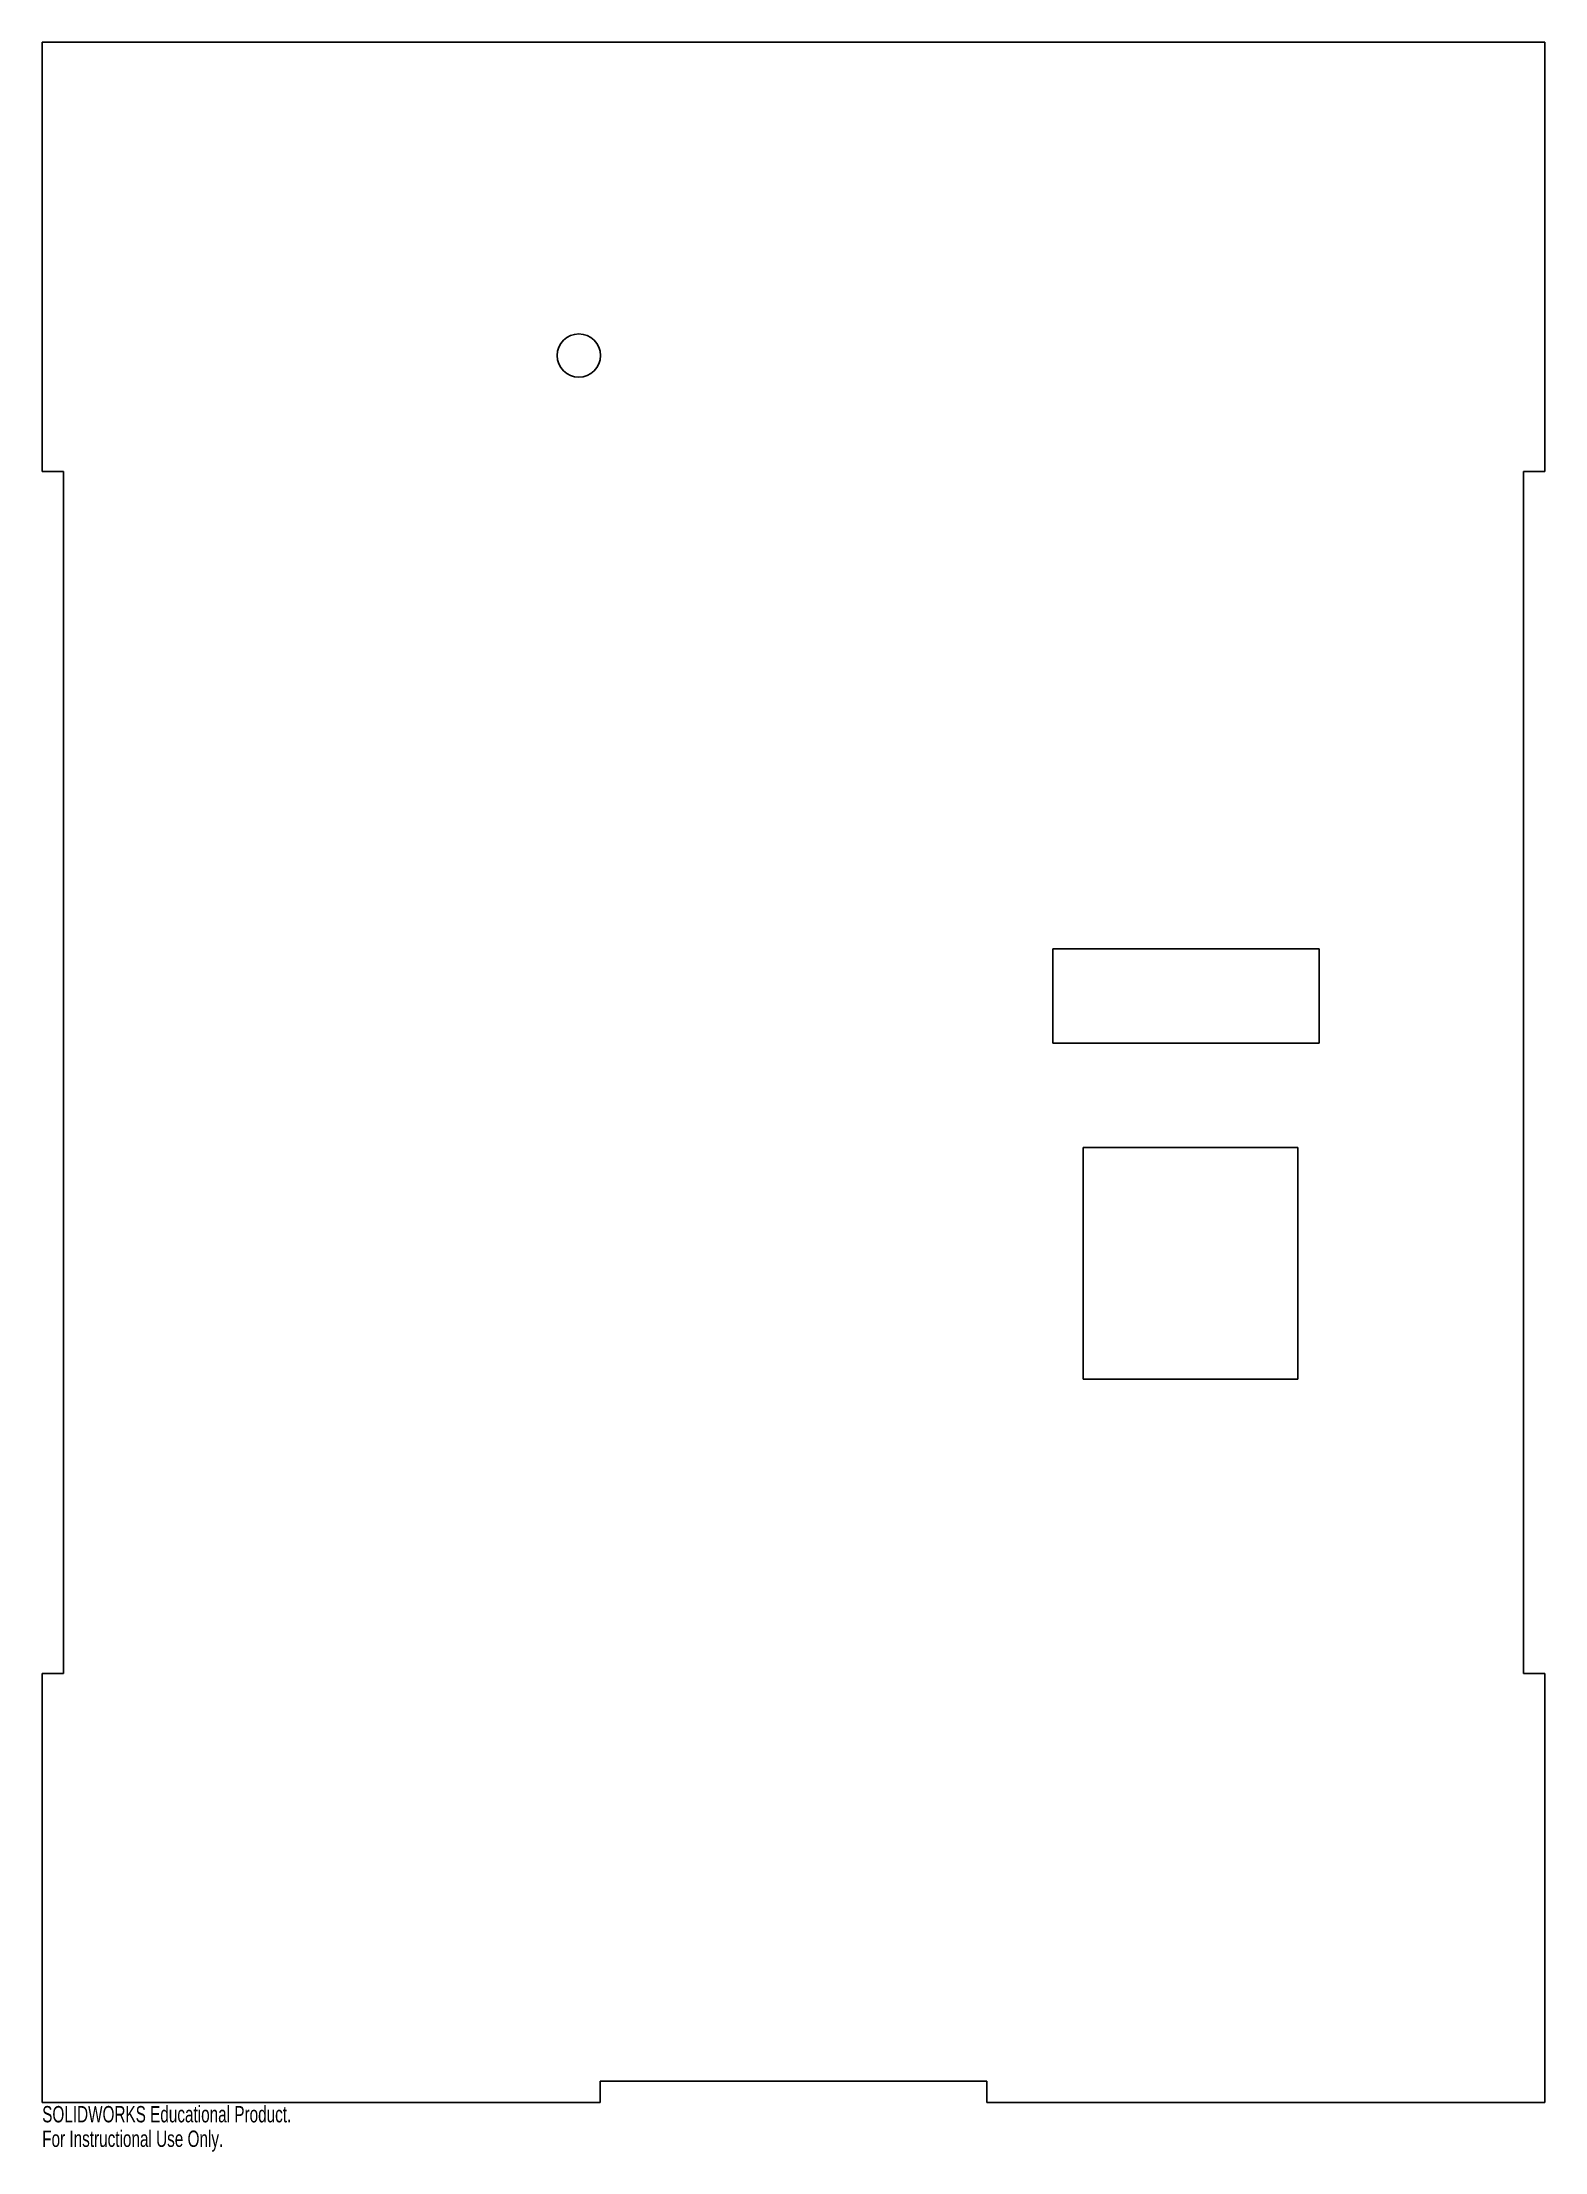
# Model space of a CAD drawing. Header units: inches. Extents: x -17.8 to -0.2, y -0.6 to 24.
import ezdxf

# ---------------------------------------------------------------- set-up
doc = ezdxf.new("R2010")
doc.units = ezdxf.units.IN
doc.header["$MEASUREMENT"] = 0
doc.styles.add('SLDTEXTSTYLE0', font='TXT', dxfattribs={"width": 0.7})

msp = doc.modelspace()

# ---------------------------------------------------------------- linework, layer by layer
at = {"color": 7, "linetype": 'Continuous', "lineweight": 25}
for p, q in [((-0.25, 24), (-17.75, 24)), ((-17.75, 19), (-17.75, 24)), ((-0.25, 24), (-0.25, 19)), ((-17.5, 19), (-17.75, 19)), ((-17.5, 5), (-17.5, 19)), ((-0.5, 5), (-0.5, 19)), ((-0.5, 19), (-0.25, 19)), ((-2.878, 13.441), (-5.978, 13.441)), ((-5.978, 12.341), (-5.978, 13.441)), ((-2.878, 13.441), (-2.878, 12.341)), ((-2.878, 12.341), (-5.978, 12.341)), ((-3.127, 11.125), (-5.627, 11.125)), ((-5.627, 8.425), (-5.627, 11.125)), ((-3.127, 8.425), (-3.127, 11.125)), ((-3.127, 8.425), (-5.627, 8.425)), ((-17.75, 5), (-17.5, 5)), ((-17.75, 0), (-17.75, 5)), ((-0.25, 5), (-0.5, 5)), ((-0.25, 0), (-0.25, 5)), ((-11.25, 0), (-11.25, 0.25)), ((-11.25, 0.25), (-6.75, 0.25)), ((-6.75, 0.25), (-6.75, 0)), ((-17.75, 0), (-11.25, 0)), ((-6.75, 0), (-0.25, 0))]:
    msp.add_line(p, q, dxfattribs=at)
msp.add_circle((-11.5, 20.35), 0.252, dxfattribs=at)

# ---------------------------------------------------------------- texts
at = {"color": 7, "linetype": 'Continuous', "char_height": 0.1903, "attachment_point": 1, "style": 'SLDTEXTSTYLE0'}
for s, insert in [('SOLIDWORKS Educational Product.', (-17.75, -0.04)), ('For Instructional Use Only.', (-17.75, -0.326))]:
    msp.add_mtext(s, dxfattribs=dict(at, insert=insert))

doc.saveas('drawing.dxf')
